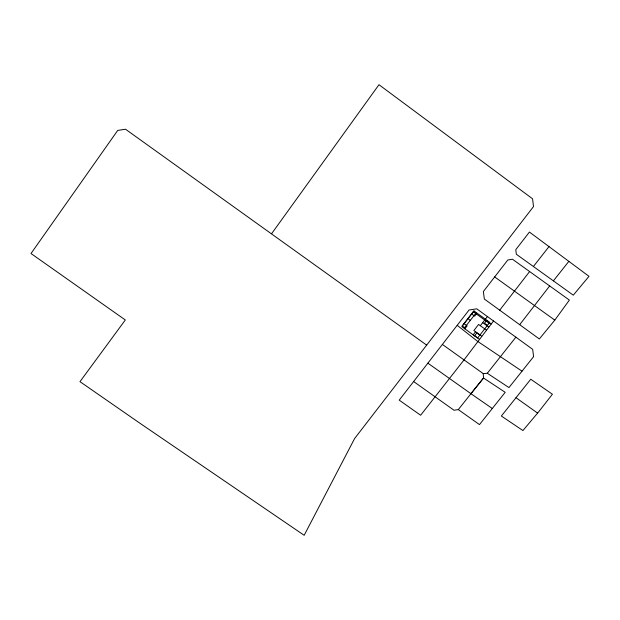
<?xml version="1.0" encoding="UTF-8"?>
<svg xmlns="http://www.w3.org/2000/svg" width="620" height="620" viewBox="0 0 620 620"><rect width="100%" height="100%" fill="white"/><g stroke="black" fill="none" stroke-linecap="round" stroke-linejoin="round"><path stroke-width="0.93" d="M271.591 233.717L378.975 84.7L532.58 198.819L533.495 206.592L354.601 438.549L304.164 535.3L139.787 423.142L79.98 381.664L125.31 319.974L31 253.518L117.715 130.425L125.511 129.216L426.661 345.115M554.799 320.129L569.385 300.08L512.461 259.238L507.796 259.997L483.375 291.516L484.336 299.026L539.338 338.962L554.799 320.129L494.667 276.931M499.712 310.186L529.612 271.552M519.692 324.694L549.661 285.936M442.378 344.433L483.236 373.62L487.305 373.263L508.966 387.578L533.572 356.671L532.681 349.339L476.741 308.822L469.046 310.015L399.226 400.14L420.624 415.245L463.892 360.088L493.536 320.982M464.829 328.817L467.131 325.849L464.147 323.702M476.354 313.968L474.688 316.115L471.704 313.96M475.587 331.754L473.231 334.777L479.33 339.171M480.314 325.686L487.429 316.556M474.61 335.854L476.912 332.901L479.888 335.04M486.15 321.051L484.483 323.19L487.46 325.345M533.402 266.499L549.002 246.605L589 276.326L573.291 295.159L516.344 254.254L515.77 249.697L529.426 232.051L549.002 246.605M515.879 337.164L487.305 373.263M553.389 280.86L568.858 261.346M413.641 381.548L454.018 410.246L458.296 409.588L483.53 377.991L483.236 373.62M427.878 363.165L470.906 393.669L483.53 378.006L505.199 392.313L479.477 424.607L458.296 409.588M516.003 397.714L530.759 379.246L552.42 394.235L538.377 412.192L522.923 430.551L501.348 416.028L516.003 397.714L537.602 413.106M522.025 371.178L477.625 341.349L457.188 325.322M470.906 393.669L492.296 408.51M486.421 330.096L478.601 324.454L473.874 330.522L481.686 336.149M467.86 318.595L470.317 320.37M485.049 319.602L491.164 324.028M473.37 311.813L489.126 323.206M482.678 322.648L488.793 327.065M473.541 311.279L462.202 325.895L464.651 327.662L475.989 313.053L473.541 311.279M474.021 310.976L461.854 326.67L477.578 338.001L489.777 322.369L474.021 310.976"/></g></svg>
